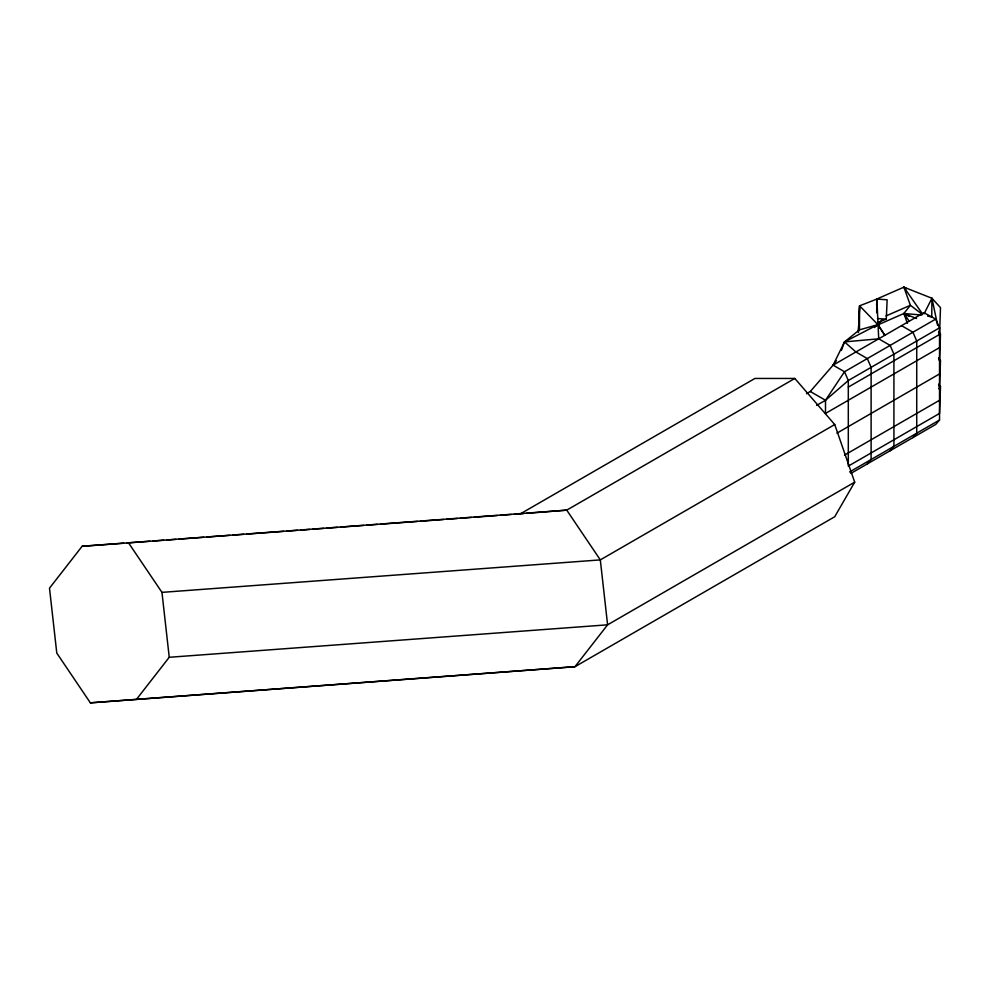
<?xml version="1.0" encoding="UTF-8"?>
<svg xmlns="http://www.w3.org/2000/svg" width="990" height="990" viewBox="0 0 990 990"><rect width="100%" height="100%" fill="white"/><g stroke="black" fill="none" stroke-linecap="round" stroke-linejoin="round"><path stroke-width="1.49" d="M806.491 393.686L810.29 391.496L833.097 365.149L844.507 341.897L859.444 329.868L859.605 305.823L876.88 299.079L887.139 299.784L886.285 319.151L877.66 322.517M878.179 298.423L903.87 287.162L931.937 298.25L931.751 316.973L927.568 316.07M876.657 312.865L876.88 299.079L878.712 338.815L890.121 345.399L893.921 354.185L893.921 446.366L890.121 450.747M848.306 387.102L939.535 334.434L940.5 307.667L931.937 298.25L924.029 313.867M938.594 384.578L940.5 386.669L939.535 413.436L848.306 466.117L848.306 380.519L844.507 371.745L833.097 365.149L836.352 360.768M859.444 329.868L877.907 324.633L884.825 335.288L877.907 324.633L859.605 305.823L858.392 332.504M876.62 305.044L876.88 299.079M858.392 331.885L859.605 305.823M841.389 350.386L844.507 341.897L877.907 324.633L874.455 327.529M854.692 482.155L834.731 516.731L574.967 666.703L90.362 702.838L56.789 653.091L49.5 588.159L82.133 546.27L566.738 510.147L794.822 378.452L834.731 424.549L854.692 482.155L607.6 624.814L574.967 666.703L90.362 702.838M816.626 405.393L825.499 400.269L844.507 371.745L935.649 319.114L939.535 327.851L939.535 420.02L935.736 424.413L850.843 473.43M136.62 699.175L169.24 657.286L161.964 592.366L128.378 542.619M879.182 327.554L878.179 324.769L881.892 320.067M878.179 324.769L903.87 313.508L910.367 305.279L903.87 287.162L906.481 288.635M867.314 463.914L871.113 459.533L871.113 367.352L867.314 358.566L855.904 351.982L844.507 341.897L878.712 338.815M912.929 437.58L916.728 433.199L916.728 341.018L912.929 332.232L901.519 325.648M938.594 388.724L940.5 386.669M939.535 347.601L825.499 413.436L825.499 400.269L848.306 380.519L939.535 327.851M514.33 514.255L520.48 513.798L754.9 378.452L794.822 378.452M833.097 365.149L923.967 312.692L935.649 319.114M834.731 424.549L600.311 559.894L161.964 592.366M836.896 433.187L939.535 373.935M844.507 455.14L939.535 400.269M849.568 471.97L939.535 420.02M886.025 315.946L910.367 305.279L922.185 314.276M520.48 513.798L523.562 513.55M526.643 513.315L566.738 510.147L600.311 559.894L607.6 624.814L169.24 657.286M82.133 546.27L123.651 543.201M126.732 542.966L149.799 541.258M152.881 541.035L163.647 540.231M166.728 540.008L175.948 539.327M179.029 539.092L203.643 537.273M206.712 537.038L229.779 535.33M232.86 535.107L243.627 534.315M246.708 534.08L283.623 531.345M286.692 531.123L297.458 530.318M300.539 530.096L309.759 529.415M312.84 529.18L323.606 528.388M326.688 528.153L337.454 527.361M340.523 527.125L363.602 525.418M366.671 525.195L377.438 524.391M380.519 524.168L417.433 521.433M420.503 521.21L443.582 519.503M446.651 519.267L457.417 518.475M460.499 518.24L471.265 517.448M474.334 517.213L497.413 515.505M500.482 515.283L511.248 514.478M877.487 318.545L886.285 319.151M907.372 323.26L903.87 313.508L921.876 315.043M908.956 320.81L903.87 313.508L916.505 318.495M903.87 313.508L909.105 316.429M810.29 391.496L825.499 400.269M938.594 331.91L940.5 334.001L939.535 360.768L938.904 357.749M938.594 358.244L940.5 360.335L939.535 387.102L938.904 384.083M903.87 287.162L922.519 313.954M931.937 298.25L937.641 325.388M938.904 331.415L939.535 334.434"/></g></svg>
